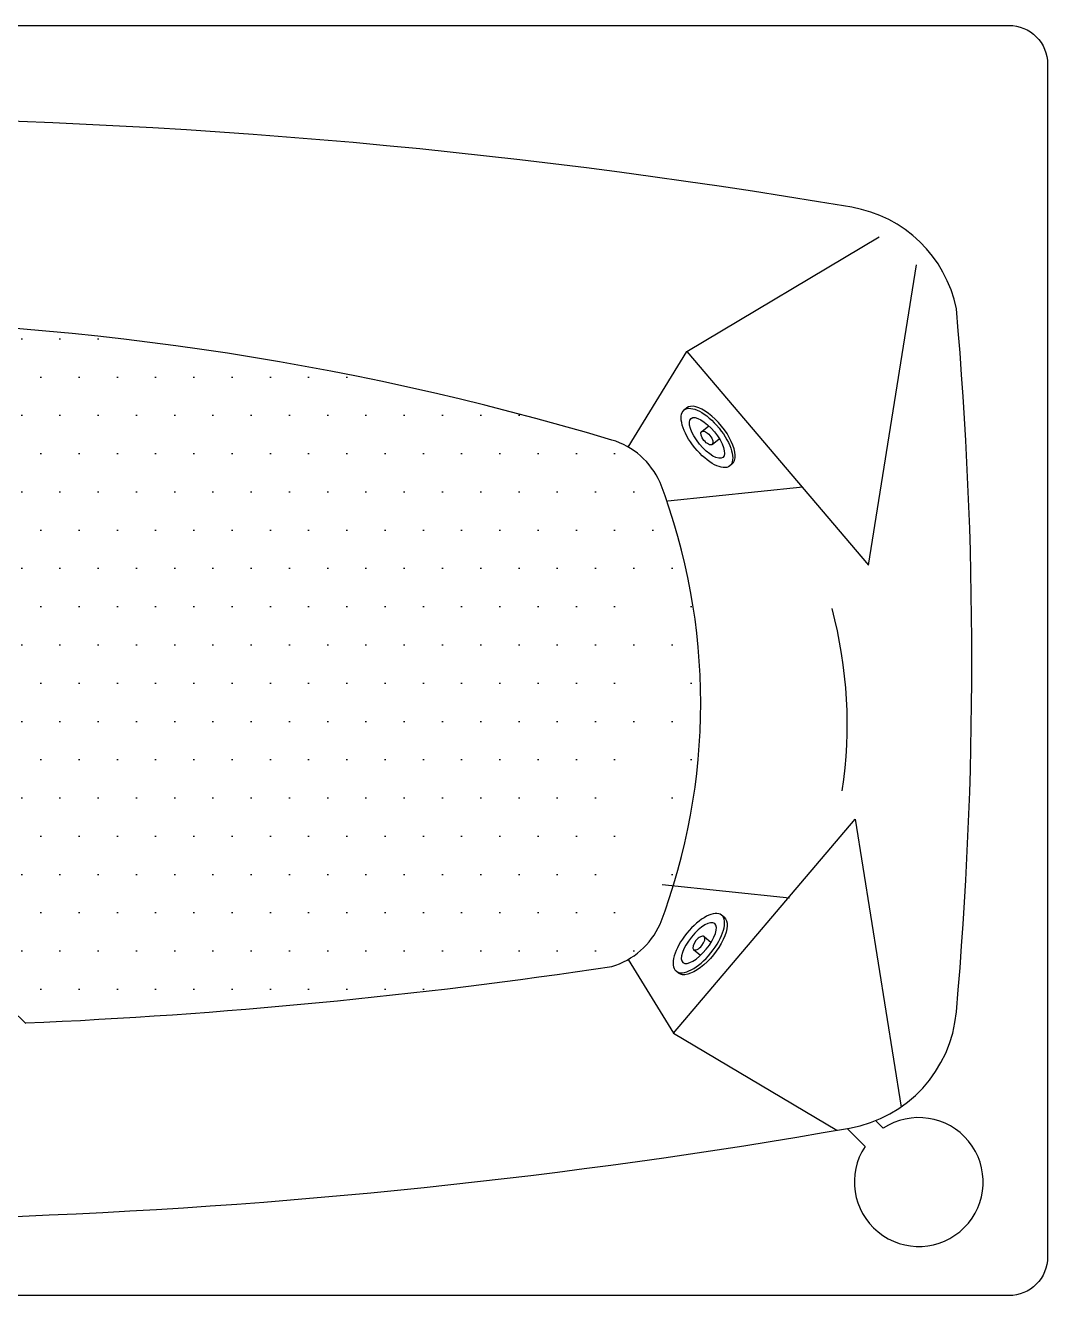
# Model space of a CAD drawing. Header units: millimetres. Extents: x -1273.14 to -1271.49, y 2236.05 to 2236.88.
# Drawn here: x -1272.161 to -1271.493, y 2236.048 to 2236.878 of the extents above; entities that cross this region are included whole.
import ezdxf

# ---------------------------------------------------------------- set-up
doc = ezdxf.new("R2010")
doc.units = ezdxf.units.MM
doc.header["$LTSCALE"] = 10
doc.layers.add('jacuzzi', color=1, linetype='Continuous')

msp = doc.modelspace()

# ---------------------------------------------------------------- hatches: boundary and pattern name
at = {"layer": 'jacuzzi'}
h = msp.add_hatch(dxfattribs=at)
h.set_pattern_fill('DOTS', color=256, scale=0.4, style=0)
h.set_pattern_definition([(0, (-1275.100723, 2235.148144), (0.0125, 0.025), [0, -0.025])])
edge = h.paths.add_edge_path()
edge.add_arc((-1272.31776, 2234.7981), 1.88782, 73.37406, 106.62594)
edge.add_arc((-1272.84346, 2236.5586), 0.05051, 106.62594, 155.75947)
edge.add_arc((-1272.51062, 2236.43498), 0.40546, 159.14251, 200.85749)
edge.add_arc((-1272.84346, 2236.31135), 0.05051, 204.24053, 253.37406)
edge.add_arc((-1272.31776, 2239.86361), 3.64094, 261.46848, 267.52904)
edge.add_line((-1272.47506, 2236.22574), (-1272.45067, 2236.24939))
edge.add_line((-1272.39355, 2236.24546), (-1272.45067, 2236.24939))
edge.add_arc((-1272.39285, 2236.281), 0.03555, 269.20273, 360)
edge.add_arc((-1272.31776, 2236.28792), 0.03954, 0, 180)
edge.add_arc((-1272.24267, 2236.281), 0.03555, 180, 270.79727)
edge.add_line((-1272.24198, 2236.24546), (-1272.18485, 2236.24939))
edge.add_line((-1272.16047, 2236.22574), (-1272.18485, 2236.24939))
edge.add_arc((-1272.31776, 2239.86361), 3.64094, 272.47096, 278.53152)
edge.add_arc((-1272.1249, 2236.43498), 0.40546, 339.14251, 380.85749)
edge.add_arc((-1271.79207, 2236.31135), 0.05051, 286.62594, 335.75947)
edge.add_arc((-1271.79207, 2236.5586), 0.05051, 24.24053, 73.37406)

# ---------------------------------------------------------------- linework, layer by layer
for p, q in [((-1271.72848, 2236.66488), (-1271.60276, 2236.73966)), ((-1271.60971, 2236.52511), (-1271.57844, 2236.72139)), ((-1271.76686, 2236.60237), (-1271.72848, 2236.66488)), ((-1271.72848, 2236.66488), (-1271.60971, 2236.52511)), ((-1271.72862, 2236.62795), (-1271.73026, 2236.62661)), ((-1271.71881, 2236.61255), (-1271.71421, 2236.6163)), ((-1271.71194, 2236.60412), (-1271.70735, 2236.60786)), ((-1271.69885, 2236.5914), (-1271.70049, 2236.59006)), ((-1271.74091, 2236.56731), (-1271.65271, 2236.57648)), ((-1271.73729, 2236.21942), (-1271.61852, 2236.35919)), ((-1271.61852, 2236.35919), (-1271.58856, 2236.17116)), ((-1271.74473, 2236.31647), (-1271.66152, 2236.30781)), ((-1271.70415, 2236.29522), (-1271.7058, 2236.29656)), ((-1271.71724, 2236.2825), (-1271.71265, 2236.27875)), ((-1271.72411, 2236.27406), (-1271.71952, 2236.27032)), ((-1271.76686, 2236.26758), (-1271.73729, 2236.21942)), ((-1271.73392, 2236.25866), (-1271.73556, 2236.26)), ((-1272.16047, 2236.22574), (-1272.18485, 2236.24939)), ((-1271.73729, 2236.21942), (-1271.63054, 2236.15592)), ((-1271.60016, 2236.15726), (-1271.60486, 2236.16196)), ((-1271.61206, 2236.14535), (-1271.6238, 2236.15709))]:
    msp.add_line(p, q, dxfattribs=at)
at = {"layer": 'jacuzzi', "color": 3}
msp.add_lwpolyline([(-1273.11751, 2236.87792, 0.414214), (-1273.14276, 2236.85267, -0.414214), (-1273.11751, 2236.87792), (-1271.51802, 2236.87792, -0.414214), (-1271.49276, 2236.85267), (-1271.49276, 2236.07318, -0.414214), (-1271.51802, 2236.04792), (-1273.11751, 2236.04792, -0.414214), (-1273.14276, 2236.07318), (-1273.14276, 2236.85267)], format="xyb", dxfattribs=at)
at = {"layer": 'jacuzzi'}
for centre, radius, start, end in [((-1272.31776, 2232.66177), 4.15615, 80.34597, 99.65403), ((-1271.6349, 2236.67607), 0.08418, 11.3689, 80.34597), ((-1274.15628, 2236.46302), 2.61402, 354.95995, 5.04003), ((-1272.31776, 2234.7981), 1.88782, 73.37406, 106.62594), ((-1271.79207, 2236.5586), 0.05051, 24.24053, 73.37406), ((-1272.1249, 2236.43498), 0.40546, 339.14251, 20.85749), ((-1271.91705, 2236.42112), 0.29334, 351.50853, 14.96439), ((-1271.79207, 2236.31135), 0.05051, 286.62594, 335.75947), ((-1272.31776, 2239.86361), 3.64094, 272.47096, 278.53152), ((-1271.63674, 2236.24082), 0.0847, 279.93822, 354.95995), ((-1271.57695, 2236.12214), 0.04209, 146.53696, 123.46304), ((-1272.31776, 2240.12759), 4.03068, 271.95493, 279.93822)]:
    msp.add_arc(centre, radius, start, end, dxfattribs=at)
for major_axis, ratio in [((0.01488, -0.01828), 0.431953), ((0.01039, -0.01276), 0.381644)]:
    msp.add_ellipse((-1271.71538, 2236.60834), major_axis=major_axis, ratio=ratio, dxfattribs=at)
for centre, major_axis, ratio, start_param, end_param in [((-1271.71373, 2236.60967), (0.01488, -0.01828), 0.431953, 6.283185, 9.424778), ((-1271.71538, 2236.60834), (-0.00343, 0.00422), 0.461888, -3.141592653589793, 3.141592653589793)]:
    msp.add_ellipse(centre, major_axis=major_axis, ratio=ratio, start_param=start_param, end_param=end_param, dxfattribs=at)
at = {"layer": 'jacuzzi', "extrusion": (0, 0, -1)}
for major_axis, ratio in [((0.01488, 0.01828), 0.431953), ((0.01039, 0.01276), 0.381644)]:
    msp.add_ellipse((-1271.72068, 2236.27828), major_axis=major_axis, ratio=ratio, dxfattribs=at)
for centre, major_axis, ratio, start_param, end_param in [((-1271.71904, 2236.27694), (0.01488, 0.01828), 0.431953, 0, 3.141593), ((-1271.72068, 2236.27828), (0.00343, 0.00422), 0.461888, 4.712389, 10.995574)]:
    msp.add_ellipse(centre, major_axis=major_axis, ratio=ratio, start_param=start_param, end_param=end_param, dxfattribs=at)

doc.saveas('drawing.dxf')
